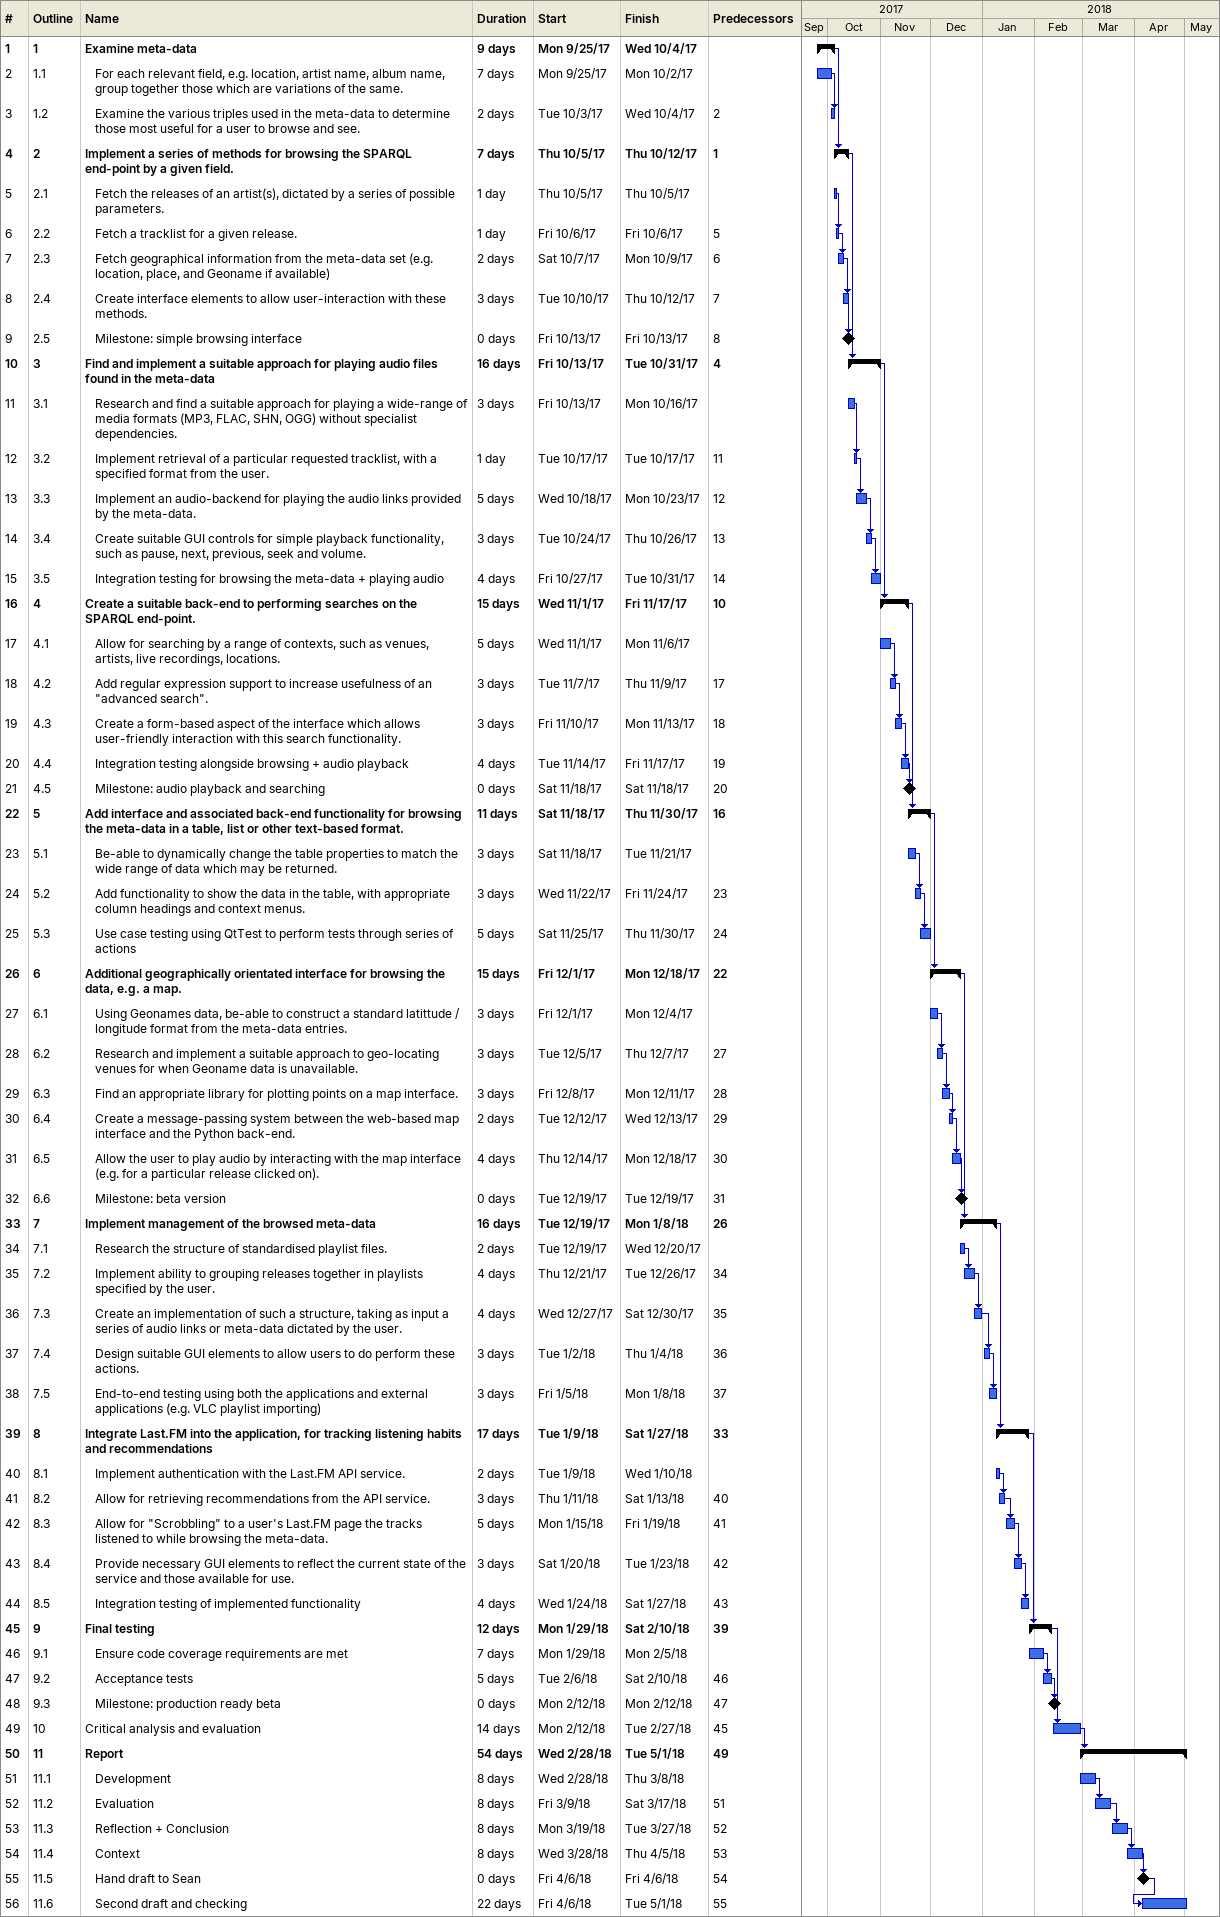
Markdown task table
| ID | WBS | Task | Duration | Start | Finish | Predecessors |
|---|---|---|---|---|---|---|
| 1 | 1 | **Examine meta-data** | 9d | 2017-09-25 | 2017-10-04 |  |
| 2 | 1.1 | For each relevant field, e.g. location, artist name, album name, group together those which are variations of the same. | 7d | 2017-09-25 | 2017-10-02 |  |
| 3 | 1.2 | Examine the various triples used in the meta-data to determine those most useful for a user to browse and see. | 2d | 2017-10-03 | 2017-10-04 | 2 |
| 4 | 2 | **Implement a series of methods for browsing the SPARQL end-point by a given field.** | 7d | 2017-10-05 | 2017-10-12 | 1 |
| 5 | 2.1 | Fetch the releases of an artist(s), dictated by a series of possible parameters. | 1d | 2017-10-05 | 2017-10-05 |  |
| 6 | 2.2 | Fetch a tracklist for a given release. | 1d | 2017-10-06 | 2017-10-06 | 5 |
| 7 | 2.3 | Fetch geographical information from the meta-data set (e.g. location, place, and Geoname if available) | 2d | 2017-10-07 | 2017-10-09 | 6 |
| 8 | 2.4 | Create interface elements to allow user-interaction with these methods. | 3d | 2017-10-10 | 2017-10-12 | 7 |
| 9 | 2.5 | Milestone: simple browsing interface | 0d | 2017-10-13 | 2017-10-13 | 8 |
| 10 | 3 | **Find and implement a suitable approach for playing audio files found in the meta-data** | 16d | 2017-10-13 | 2017-10-31 | 4 |
| 11 | 3.1 | Research and find a suitable approach for playing a wide-range of media formats (MP3, FLAC, SHN, OGG) without specialist dependencies. | 3d | 2017-10-13 | 2017-10-16 |  |
| 12 | 3.2 | Implement retrieval of a particular requested tracklist, with a specified format from the user. | 1d | 2017-10-17 | 2017-10-17 | 11 |
| 13 | 3.3 | Implement an audio-backend for playing the audio links provided by the meta-data. | 5d | 2017-10-18 | 2017-10-23 | 12 |
| 14 | 3.4 | Create suitable GUI controls for simple playback functionality, such as pause, next, previous, seek and volume. | 3d | 2017-10-24 | 2017-10-26 | 13 |
| 15 | 3.5 | Integration testing for browsing the meta-data + playing audio | 4d | 2017-10-27 | 2017-10-31 | 14 |
| 16 | 4 | **Create a suitable back-end to performing searches on the SPARQL end-point.** | 15d | 2017-11-01 | 2017-11-17 | 10 |
| 17 | 4.1 | Allow for searching by a range of contexts, such as venues, artists, live recordings, locations. | 5d | 2017-11-01 | 2017-11-06 |  |
| 18 | 4.2 | Add regular expression support to increase usefulness of an "advanced search". | 3d | 2017-11-07 | 2017-11-09 | 17 |
| 19 | 4.3 | Create a form-based aspect of the interface which allows user-friendly interaction with this search functionality. | 3d | 2017-11-10 | 2017-11-13 | 18 |
| 20 | 4.4 | Integration testing alongside browsing + audio playback | 4d | 2017-11-14 | 2017-11-17 | 19 |
| 21 | 4.5 | Milestone: audio playback and searching | 0d | 2017-11-18 | 2017-11-18 | 20 |
| 22 | 5 | **Add interface and associated back-end functionality for browsing the meta-data in a table, list or other text-based format.** | 11d | 2017-11-18 | 2017-11-30 | 16 |
| 23 | 5.1 | Be-able to dynamically change the table properties to match the wide range of data which may be returned. | 3d | 2017-11-18 | 2017-11-21 |  |
| 24 | 5.2 | Add functionality to show the data in the table, with appropriate column headings and context menus. | 3d | 2017-11-22 | 2017-11-24 | 23 |
| 25 | 5.3 | Use case testing using QtTest to perform tests through series of actions | 5d | 2017-11-25 | 2017-11-30 | 24 |
| 26 | 6 | **Additional geographically orientated interface for browsing the data, e.g. a map.** | 15d | 2017-12-01 | 2017-12-18 | 22 |
| 27 | 6.1 | Using Geonames data, be-able to construct a standard latittude / longitude format from the meta-data entries. | 3d | 2017-12-01 | 2017-12-04 |  |
| 28 | 6.2 | Research and implement a suitable approach to geo-locating venues for when Geoname data is unavailable. | 3d | 2017-12-05 | 2017-12-07 | 27 |
| 29 | 6.3 | Find an appropriate library for plotting points on a map interface. | 3d | 2017-12-08 | 2017-12-11 | 28 |
| 30 | 6.4 | Create a message-passing system between the web-based map interface and the Python back-end. | 2d | 2017-12-12 | 2017-12-13 | 29 |
| 31 | 6.5 | Allow the user to play audio by interacting with the map interface (e.g. for a particular release clicked on). | 4d | 2017-12-14 | 2017-12-18 | 30 |
| 32 | 6.6 | Milestone: beta version | 0d | 2017-12-19 | 2017-12-19 | 31 |
| 33 | 7 | **Implement management of the browsed meta-data** | 16d | 2017-12-19 | 2018-01-08 | 26 |
| 34 | 7.1 | Research the structure of standardised playlist files. | 2d | 2017-12-19 | 2017-12-20 |  |
| 35 | 7.2 | Implement ability to grouping releases together in playlists specified by the user. | 4d | 2017-12-21 | 2017-12-26 | 34 |
| 36 | 7.3 | Create an implementation of such a structure, taking as input a series of audio links or meta-data dictated by the user. | 4d | 2017-12-27 | 2017-12-30 | 35 |
| 37 | 7.4 | Design suitable GUI elements to allow users to do perform these actions. | 3d | 2018-01-02 | 2018-01-04 | 36 |
| 38 | 7.5 | End-to-end testing using both the applications and external applications (e.g. VLC playlist importing) | 3d | 2018-01-05 | 2018-01-08 | 37 |
| 39 | 8 | **Integrate Last.FM into the application, for tracking listening habits and recommendations** | 17d | 2018-01-09 | 2018-01-27 | 33 |
| 40 | 8.1 | Implement authentication with the Last.FM API service. | 2d | 2018-01-09 | 2018-01-10 |  |
| 41 | 8.2 | Allow for retrieving recommendations from the API service. | 3d | 2018-01-11 | 2018-01-13 | 40 |
| 42 | 8.3 | Allow for "Scrobbling" to a user's Last.FM page the tracks listened to while browsing the meta-data. | 5d | 2018-01-15 | 2018-01-19 | 41 |
| 43 | 8.4 | Provide necessary GUI elements to reflect the current state of the service and those available for use. | 3d | 2018-01-20 | 2018-01-23 | 42 |
| 44 | 8.5 | Integration testing of implemented functionality | 4d | 2018-01-24 | 2018-01-27 | 43 |
| 45 | 9 | **Final testing** | 12d | 2018-01-29 | 2018-02-10 | 39 |
| 46 | 9.1 | Ensure code coverage requirements are met | 7d | 2018-01-29 | 2018-02-05 |  |
| 47 | 9.2 | Acceptance tests | 5d | 2018-02-06 | 2018-02-10 | 46 |
| 48 | 9.3 | Milestone: production ready beta | 0d | 2018-02-12 | 2018-02-12 | 47 |
| 49 | 10 | Critical analysis and evaluation | 14d | 2018-02-12 | 2018-02-27 | 45 |
| 50 | 11 | **Report** | 54d | 2018-02-28 | 2018-05-01 | 49 |
| 51 | 11.1 | Development | 8d | 2018-02-28 | 2018-03-08 |  |
| 52 | 11.2 | Evaluation | 8d | 2018-03-09 | 2018-03-17 | 51 |
| 53 | 11.3 | Reflection + Conclusion | 8d | 2018-03-19 | 2018-03-27 | 52 |
| 54 | 11.4 | Context | 8d | 2018-03-28 | 2018-04-05 | 53 |
| 55 | 11.5 | Hand draft to Sean | 0d | 2018-04-06 | 2018-04-06 | 54 |
| 56 | 11.6 | Second draft and checking | 22d | 2018-04-06 | 2018-05-01 | 55 |
